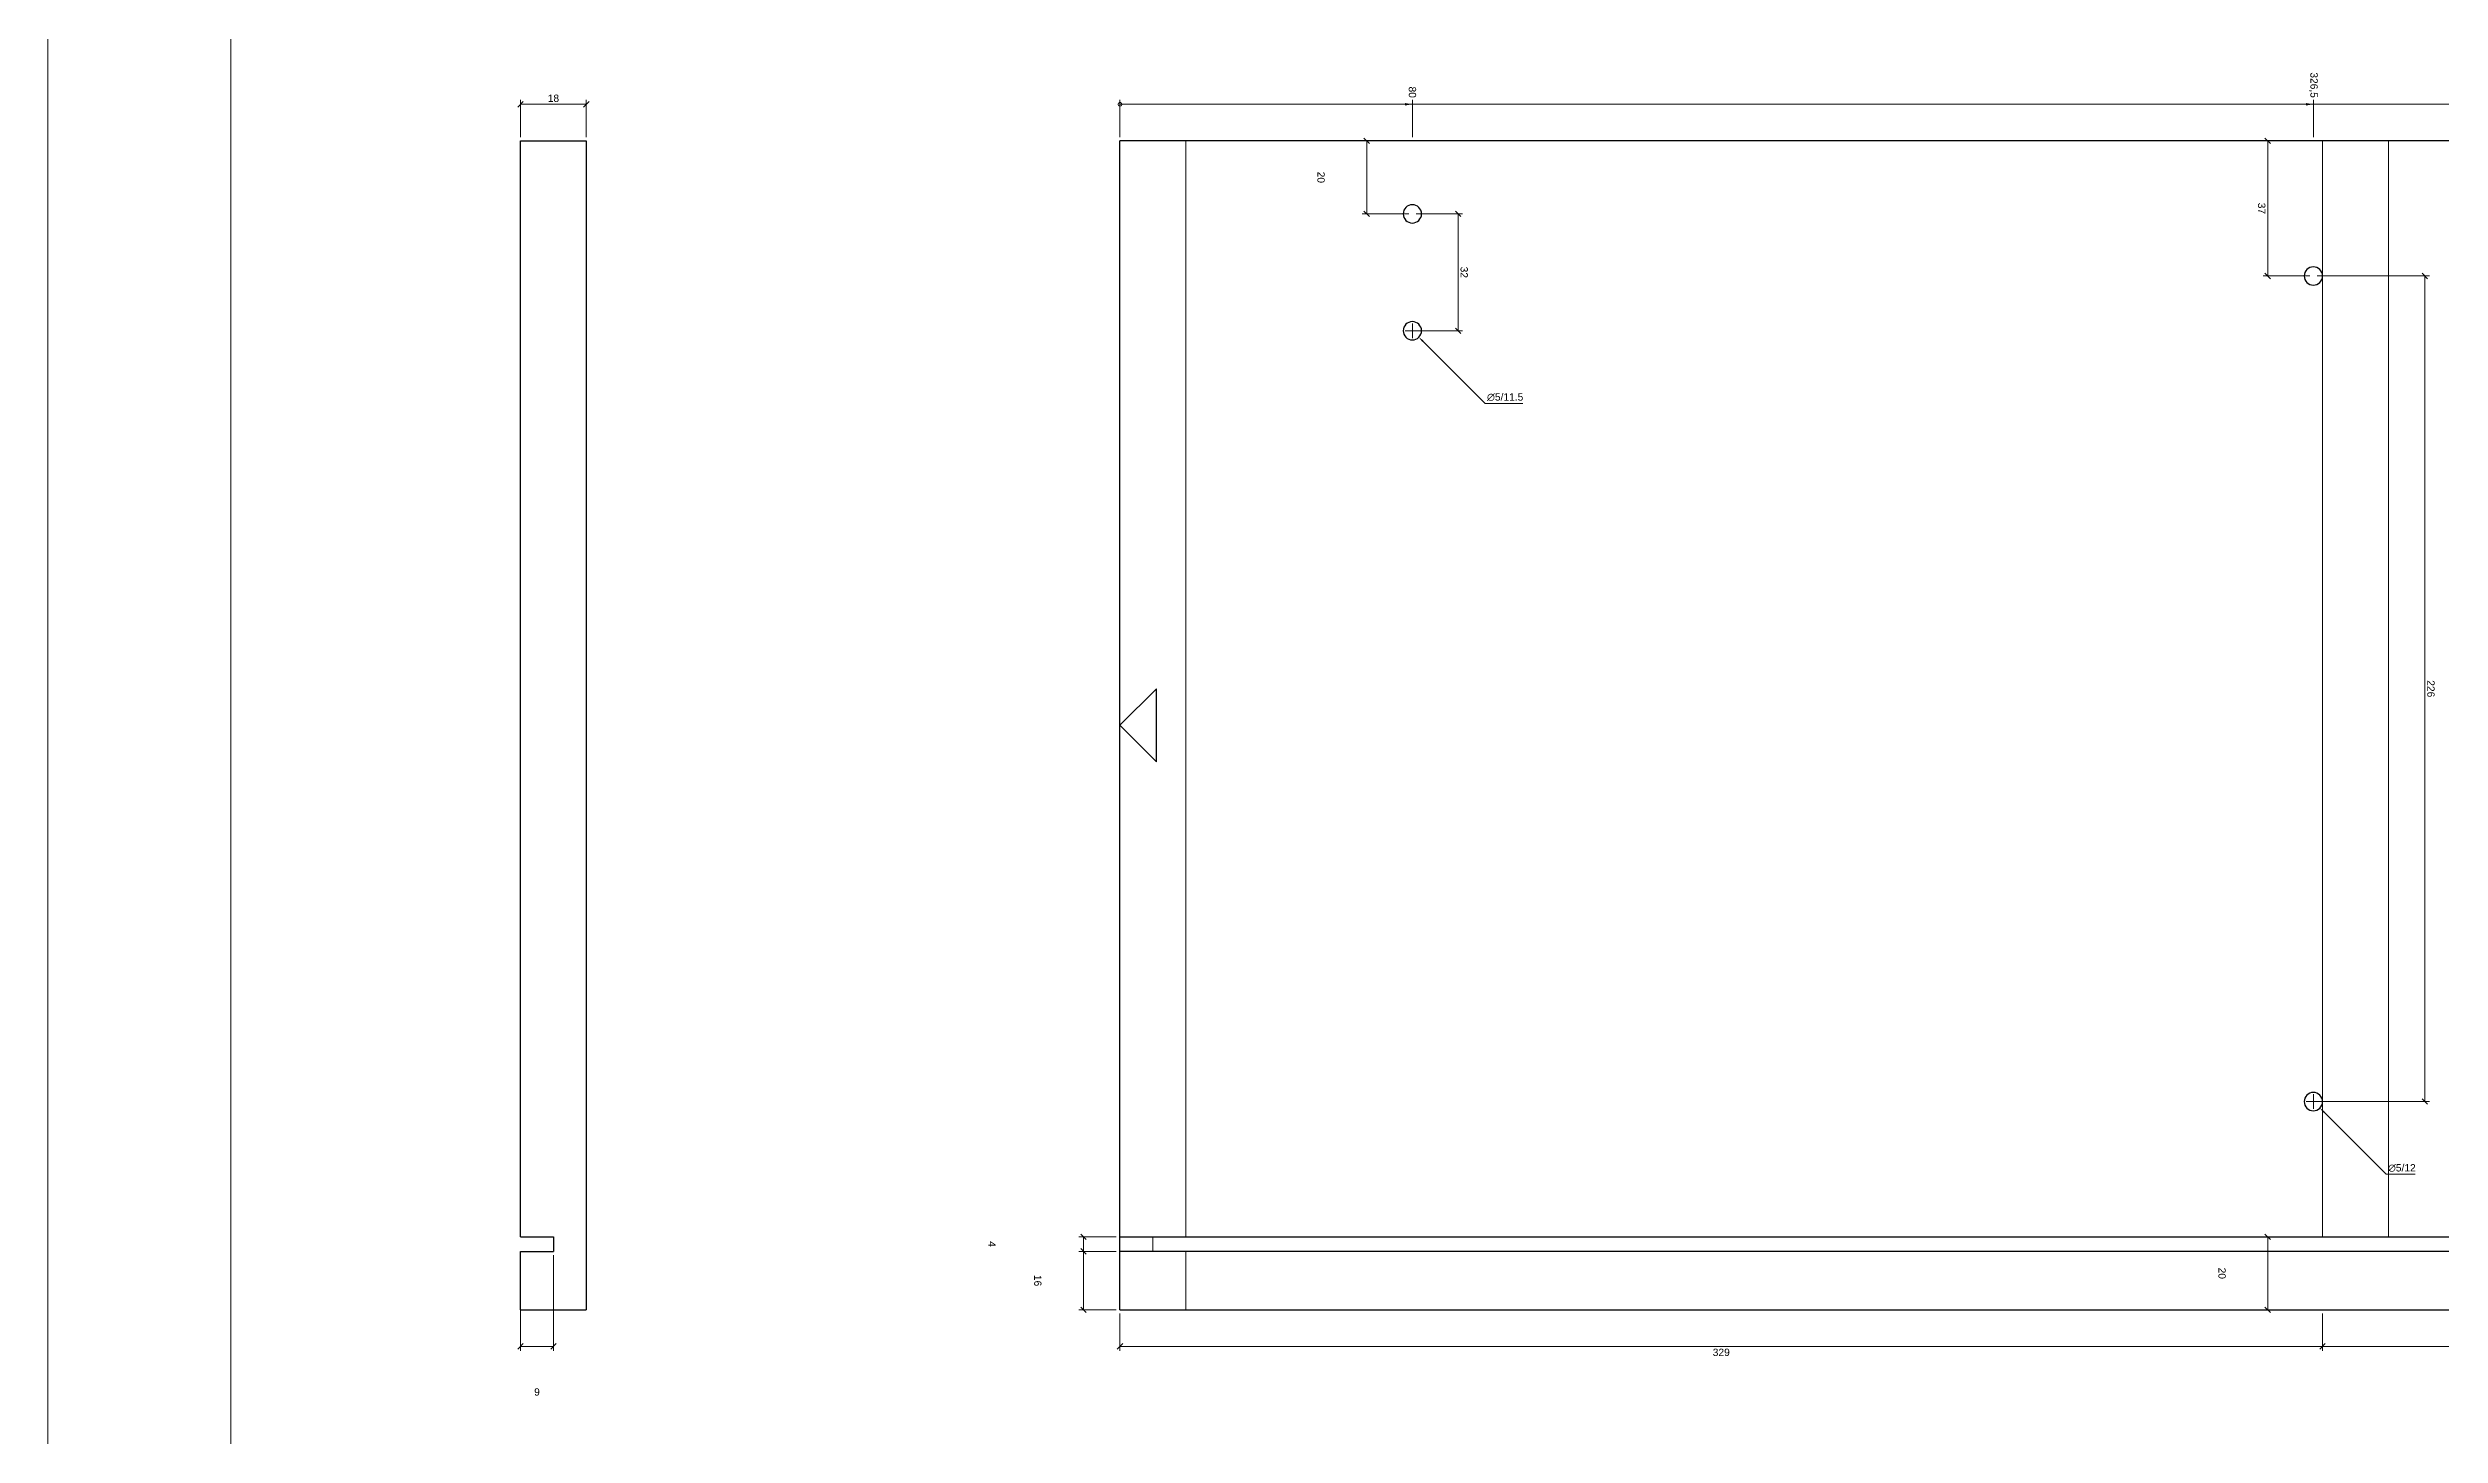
# Paper-space layout 'Left cabinet side' of a CAD drawing. Header units: millimetres. Extents: x -4 to 1481, y -4 to 1046.
# Drawn here: x -4 to 651, y 368 to 747 of the extents above; entities that cross this region are included whole.
import ezdxf

# ---------------------------------------------------------------- set-up
doc = ezdxf.new("R2010")
doc.units = ezdxf.units.MM
doc.layers.get('0').update_dxf_attribs({"true_color": 0xc2c2ced6})
for name, color, linetype, true_color in [('New project_New cabinet_Left cabinet side_Machining group1_View from above', 1, 'Continuous', 0xc2ff0000), ('New project_New cabinet_Left cabinet side_Machining group_View from above', 1, 'Continuous', 0xc2ff0000), ('New project_New cabinet_Left cabinet side_View from above', 1, 'Continuous', 0xc2ff0000), ('New project_New cabinet_Left cabinet side_View from right', 1, 'Continuous', 0xc2ff0000)]:
    doc.layers.add(name, color=color, linetype=linetype, true_color=true_color)
doc.layers.add('TitleBlock', color=7, linetype='Continuous')
doc.styles.add('Blum_Dimension', font='arial.ttf', dxfattribs={"height": 2})
doc.dimstyles.new('Blum_Chain', dxfattribs={"dimtxt": 2, "dimasz": 2, "dimexe": 1.25, "dimexo": 1, "dimtad": 0, "dimjust": 4, "dimtih": 1, "dimtoh": 1, "dimtxsty": 'Blum_Dimension', "dimblk1": 'DOTSMALL', "dimsah": 1, "dimcen": 2, "dimadec": 0, "dimazin": 2, "dimtfac": 1, "dimtix": 1, "dimtmove": 0, "dimatfit": 3, "dimldrblk": 'OBLIQUE', "dimfxl": 1, "dimlwd": 5, "dimlwe": 5, "dimarcsym": 0})
doc.dimstyles.new('Blum_Default', dxfattribs={"dimtxt": 2, "dimasz": 1.5, "dimexe": 1.25, "dimexo": 1, "dimtad": 1, "dimtxsty": 'Blum_Dimension', "dimblk": 'OBLIQUE', "dimcen": 2, "dimadec": 0, "dimazin": 2, "dimtfac": 1, "dimtix": 1, "dimtmove": 0, "dimatfit": 3, "dimfxl": 1, "dimlwd": 5, "dimlwe": 5, "dimarcsym": 0})
doc.dimstyles.new('Blum_Default$4', dxfattribs={"dimtxt": 2, "dimasz": 1.5, "dimexe": 1.25, "dimexo": 1, "dimtad": 1, "dimtih": 1, "dimtoh": 1, "dimtxsty": 'Blum_Dimension', "dimblk1": 'OBLIQUE', "dimsah": 1, "dimcen": 2, "dimadec": 0, "dimazin": 2, "dimtfac": 1, "dimtofl": 0, "dimtmove": 0, "dimatfit": 3, "dimfxl": 1, "dimlwd": 5, "dimlwe": 5, "dimarcsym": 0})

# ---------------------------------------------------------------- blocks, each defined once
blk = doc.blocks.new('TitleBlock_Left cabinet side')
at = {"layer": 'TitleBlock', "lineweight": 0}
for points in [[(-0.79, -0.79, 0), (-0.79, 209.21, 0), (296.21, 209.21, 0), (296.21, -0.79, 0)], [(9.21, 9.21, 0), (9.21, 189.21, 0), (286.21, 189.21, 0), (286.21, 9.21, 0)]]:
    blk.add_polyline3d(points, close=True, dxfattribs=at)
blk = doc.blocks.new('_Oblique')
at = {"color": 0, "linetype": 'ByBlock', "lineweight": -2}
blk.add_line((-0.5, -0.5), (0.5, 0.5), dxfattribs=at)
blk = doc.blocks.new('*D49')
at = {"layer": 'Defpoints', "color": 0, "lineweight": 0}
for p in [(125.35, 417.83), (134.35, 417.83), (134.35, 391.83)]:
    blk.add_point(p, dxfattribs=at)
at = {"layer": 'New project_New cabinet_Left cabinet side_View from right', "color": 0, "lineweight": 5}
for p, q in [((125.35, 416.83), (125.35, 390.58)), ((134.35, 416.83), (134.35, 390.58)), ((125.35, 391.83), (134.35, 391.83))]:
    blk.add_line(p, q, dxfattribs=at)
at = {"layer": 'New project_New cabinet_Left cabinet side_View from right', "color": 0, "lineweight": 5, "xscale": 1.5, "yscale": 1.5, "zscale": 1.5, "rotation": 180}
blk.add_blockref('_Oblique', (125.35, 391.83), dxfattribs=at)
at = {"layer": 'New project_New cabinet_Left cabinet side_View from right', "color": 0, "lineweight": 5, "xscale": 1.5, "yscale": 1.5, "zscale": 1.5}
blk.add_blockref('_Oblique', (134.35, 391.83), dxfattribs=at)
at = {"layer": 'New project_New cabinet_Left cabinet side_View from right', "color": 0, "lineweight": 0, "insert": (129.85, 379.33), "char_height": 2, "attachment_point": 5, "style": 'Blum_Dimension'}
blk.add_mtext('9', dxfattribs=at)
blk = doc.blocks.new('*D52')
at = {"layer": 'Defpoints', "color": 0, "lineweight": 0}
for p in [(143.35, 731.83), (125.35, 721.83), (143.35, 721.83)]:
    blk.add_point(p, dxfattribs=at)
at = {"layer": 'New project_New cabinet_Left cabinet side_View from right', "color": 0, "lineweight": 5}
for p, q in [((125.35, 722.83), (125.35, 733.08)), ((143.35, 722.83), (143.35, 733.08)), ((125.35, 731.83), (143.35, 731.83))]:
    blk.add_line(p, q, dxfattribs=at)
at = {"layer": 'New project_New cabinet_Left cabinet side_View from right', "color": 0, "lineweight": 5, "xscale": 1.5, "yscale": 1.5, "zscale": 1.5, "rotation": 180}
blk.add_blockref('_Oblique', (125.35, 731.83), dxfattribs=at)
at = {"layer": 'New project_New cabinet_Left cabinet side_View from right', "color": 0, "lineweight": 5, "xscale": 1.5, "yscale": 1.5, "zscale": 1.5}
blk.add_blockref('_Oblique', (143.35, 731.83), dxfattribs=at)
at = {"layer": 'New project_New cabinet_Left cabinet side_View from right', "color": 0, "lineweight": 0, "insert": (134.35, 733.47), "char_height": 2, "attachment_point": 5, "style": 'Blum_Dimension'}
blk.add_mtext('18', dxfattribs=at)
blk = doc.blocks.new('Blum_Trinagle_Outline')
blk.add_lwpolyline([(0, 0), (2, 2), (-2, 2)], close=True)
blk = doc.blocks.new('_DotSmall')
at = {"color": 0, "linetype": 'ByBlock', "const_width": 0.5}
blk.add_lwpolyline([(-0.0625, 0, 1), (0.0625, 0, 1)], format="xyb", close=True, dxfattribs=at)
blk = doc.blocks.new('*D55')
at = {"layer": 'Defpoints', "color": 0, "lineweight": 0}
for p in [(369.35, 731.83), (289.35, 721.83), (369.35, 721.83)]:
    blk.add_point(p, dxfattribs=at)
at = {"layer": 'New project_New cabinet_Left cabinet side_View from above', "color": 0, "lineweight": 5}
for p, q in [((289.35, 722.83), (289.35, 733.08)), ((369.35, 722.83), (369.35, 733.08)), ((289.35, 731.83), (367.35, 731.83))]:
    blk.add_line(p, q, dxfattribs=at)
at = {"layer": 'New project_New cabinet_Left cabinet side_View from above', "color": 0, "lineweight": 0}
blk.add_solid([(367.35, 731.49), (367.35, 732.16), (369.35, 731.83)], dxfattribs=at)
at = {"layer": 'New project_New cabinet_Left cabinet side_View from above', "color": 0, "lineweight": 5, "xscale": 2, "yscale": 2, "zscale": 2, "rotation": 180}
blk.add_blockref('_DotSmall', (289.35, 731.83), dxfattribs=at)
at = {"layer": 'New project_New cabinet_Left cabinet side_View from above', "color": 0, "lineweight": 0, "insert": (369.35, 735.13), "char_height": 2, "attachment_point": 5, "rotation": 270, "style": 'Blum_Dimension'}
blk.add_mtext('80', dxfattribs=at)
blk = doc.blocks.new('*D58')
at = {"layer": 'Defpoints', "color": 0, "lineweight": 0}
for p in [(615.85, 731.83), (289.35, 721.83), (615.85, 721.83)]:
    blk.add_point(p, dxfattribs=at)
at = {"layer": 'New project_New cabinet_Left cabinet side_View from above', "color": 0, "lineweight": 5}
for p, q in [((289.35, 722.83), (289.35, 733.08)), ((615.85, 722.83), (615.85, 733.08)), ((289.35, 731.83), (613.85, 731.83))]:
    blk.add_line(p, q, dxfattribs=at)
at = {"layer": 'New project_New cabinet_Left cabinet side_View from above', "color": 0, "lineweight": 0}
blk.add_solid([(613.85, 731.49), (613.85, 732.16), (615.85, 731.83)], dxfattribs=at)
at = {"layer": 'New project_New cabinet_Left cabinet side_View from above', "color": 0, "lineweight": 5, "xscale": 2, "yscale": 2, "zscale": 2, "rotation": 180}
blk.add_blockref('_DotSmall', (289.35, 731.83), dxfattribs=at)
at = {"layer": 'New project_New cabinet_Left cabinet side_View from above', "color": 0, "lineweight": 0, "insert": (615.85, 737.08), "char_height": 2, "attachment_point": 5, "rotation": 270, "style": 'Blum_Dimension'}
blk.add_mtext('326,5', dxfattribs=at)
blk = doc.blocks.new('*D61')
at = {"layer": 'Defpoints', "color": 0, "lineweight": 0}
for p in [(928.85, 731.83), (289.35, 721.83), (928.85, 721.83)]:
    blk.add_point(p, dxfattribs=at)
at = {"layer": 'New project_New cabinet_Left cabinet side_View from above', "color": 0, "lineweight": 5}
for p, q in [((289.35, 722.83), (289.35, 733.08)), ((928.85, 722.83), (928.85, 733.08)), ((289.35, 731.83), (926.85, 731.83))]:
    blk.add_line(p, q, dxfattribs=at)
at = {"layer": 'New project_New cabinet_Left cabinet side_View from above', "color": 0, "lineweight": 0}
blk.add_solid([(926.85, 731.49), (926.85, 732.16), (928.85, 731.83)], dxfattribs=at)
at = {"layer": 'New project_New cabinet_Left cabinet side_View from above', "color": 0, "lineweight": 5, "xscale": 2, "yscale": 2, "zscale": 2, "rotation": 180}
blk.add_blockref('_DotSmall', (289.35, 731.83), dxfattribs=at)
at = {"layer": 'New project_New cabinet_Left cabinet side_View from above', "color": 0, "lineweight": 0, "insert": (928.85, 737.09), "char_height": 2, "attachment_point": 5, "rotation": 270, "style": 'Blum_Dimension'}
blk.add_mtext('639,5', dxfattribs=at)
blk = doc.blocks.new('*D64')
at = {"layer": 'Defpoints', "color": 0, "lineweight": 0}
for p in [(1201.35, 731.83), (289.35, 721.83), (1201.35, 721.83)]:
    blk.add_point(p, dxfattribs=at)
at = {"layer": 'New project_New cabinet_Left cabinet side_View from above', "color": 0, "lineweight": 5}
for p, q in [((289.35, 722.83), (289.35, 733.08)), ((1201.35, 722.83), (1201.35, 733.08)), ((289.35, 731.83), (1199.35, 731.83))]:
    blk.add_line(p, q, dxfattribs=at)
at = {"layer": 'New project_New cabinet_Left cabinet side_View from above', "color": 0, "lineweight": 0}
blk.add_solid([(1199.35, 731.49), (1199.35, 732.16), (1201.35, 731.83)], dxfattribs=at)
at = {"layer": 'New project_New cabinet_Left cabinet side_View from above', "color": 0, "lineweight": 5, "xscale": 2, "yscale": 2, "zscale": 2, "rotation": 180}
blk.add_blockref('_DotSmall', (289.35, 731.83), dxfattribs=at)
at = {"layer": 'New project_New cabinet_Left cabinet side_View from above', "color": 0, "lineweight": 0, "insert": (1201.35, 735.9), "char_height": 2, "attachment_point": 5, "rotation": 270, "style": 'Blum_Dimension'}
blk.add_mtext('912', dxfattribs=at)
blk = doc.blocks.new('*D67')
at = {"layer": 'Defpoints', "color": 0, "lineweight": 0}
for p in [(1289.35, 731.83), (289.35, 721.83), (1289.35, 721.83)]:
    blk.add_point(p, dxfattribs=at)
at = {"layer": 'New project_New cabinet_Left cabinet side_View from above', "color": 0, "lineweight": 5}
for p, q in [((289.35, 722.83), (289.35, 733.08)), ((1289.35, 722.83), (1289.35, 733.08)), ((289.35, 731.83), (1287.35, 731.83))]:
    blk.add_line(p, q, dxfattribs=at)
at = {"layer": 'New project_New cabinet_Left cabinet side_View from above', "color": 0, "lineweight": 0}
blk.add_solid([(1287.35, 731.49), (1287.35, 732.16), (1289.35, 731.83)], dxfattribs=at)
at = {"layer": 'New project_New cabinet_Left cabinet side_View from above', "color": 0, "lineweight": 5, "xscale": 2, "yscale": 2, "zscale": 2, "rotation": 180}
blk.add_blockref('_DotSmall', (289.35, 731.83), dxfattribs=at)
at = {"layer": 'New project_New cabinet_Left cabinet side_View from above', "color": 0, "lineweight": 0, "insert": (1289.35, 736.59), "char_height": 2, "attachment_point": 5, "rotation": 270, "style": 'Blum_Dimension'}
blk.add_mtext('1000', dxfattribs=at)
blk = doc.blocks.new('*D70')
at = {"layer": 'Defpoints', "color": 0, "lineweight": 0}
for p in [(279.35, 417.83), (289.35, 417.83), (289.35, 401.83)]:
    blk.add_point(p, dxfattribs=at)
at = {"layer": 'New project_New cabinet_Left cabinet side_View from above', "color": 0, "lineweight": 5}
for p, q in [((288.35, 417.83), (278.1, 417.83)), ((279.35, 401.83), (279.35, 417.83)), ((288.35, 401.83), (278.1, 401.83))]:
    blk.add_line(p, q, dxfattribs=at)
at = {"layer": 'New project_New cabinet_Left cabinet side_View from above', "color": 0, "lineweight": 5, "xscale": 1.5, "yscale": 1.5, "zscale": 1.5}
for p, rotation in [((279.35, 417.83), 90), ((279.35, 401.83), 270)]:
    blk.add_blockref('_Oblique', p, dxfattribs=dict(at, rotation=rotation))
at = {"layer": 'New project_New cabinet_Left cabinet side_View from above', "color": 0, "lineweight": 0, "insert": (266.85, 409.83), "char_height": 2, "attachment_point": 5, "rotation": 270, "style": 'Blum_Dimension'}
blk.add_mtext('16', dxfattribs=at)
blk = doc.blocks.new('*D73')
at = {"layer": 'Defpoints', "color": 0, "lineweight": 0}
for p in [(279.35, 421.83), (289.35, 421.83), (289.35, 417.83)]:
    blk.add_point(p, dxfattribs=at)
at = {"layer": 'New project_New cabinet_Left cabinet side_View from above', "color": 0, "lineweight": 5}
for p, q in [((288.35, 421.83), (278.1, 421.83)), ((279.35, 417.83), (279.35, 421.83)), ((288.35, 417.83), (278.1, 417.83))]:
    blk.add_line(p, q, dxfattribs=at)
at = {"layer": 'New project_New cabinet_Left cabinet side_View from above', "color": 0, "lineweight": 5, "xscale": 1.5, "yscale": 1.5, "zscale": 1.5}
for p, rotation in [((279.35, 421.83), 90), ((279.35, 417.83), 270)]:
    blk.add_blockref('_Oblique', p, dxfattribs=dict(at, rotation=rotation))
at = {"layer": 'New project_New cabinet_Left cabinet side_View from above', "color": 0, "lineweight": 0, "insert": (254.35, 419.83), "char_height": 2, "attachment_point": 5, "rotation": 270, "style": 'Blum_Dimension'}
blk.add_mtext('4', dxfattribs=at)
blk = doc.blocks.new('*D76')
at = {"layer": 'Defpoints', "color": 0, "lineweight": 0}
for p in [(356.85, 721.83), (369.35, 721.83), (369.35, 701.83)]:
    blk.add_point(p, dxfattribs=at)
at = {"layer": 'New project_New cabinet_Left cabinet side_View from above', "color": 0, "lineweight": 5}
for p, q in [((368.35, 721.83), (355.6, 721.83)), ((356.85, 701.83), (356.85, 721.83)), ((368.35, 701.83), (355.6, 701.83))]:
    blk.add_line(p, q, dxfattribs=at)
at = {"layer": 'New project_New cabinet_Left cabinet side_View from above', "color": 0, "lineweight": 5, "xscale": 1.5, "yscale": 1.5, "zscale": 1.5}
for p, rotation in [((356.85, 721.83), 90), ((356.85, 701.83), 270)]:
    blk.add_blockref('_Oblique', p, dxfattribs=dict(at, rotation=rotation))
at = {"layer": 'New project_New cabinet_Left cabinet side_View from above', "color": 0, "lineweight": 0, "insert": (344.35, 711.83), "char_height": 2, "attachment_point": 5, "rotation": 270, "style": 'Blum_Dimension'}
blk.add_mtext('20', dxfattribs=at)
blk = doc.blocks.new('*D79')
at = {"layer": 'Defpoints', "color": 0, "lineweight": 0}
for p in [(369.35, 701.83), (381.85, 701.83), (369.35, 669.83)]:
    blk.add_point(p, dxfattribs=at)
at = {"layer": 'New project_New cabinet_Left cabinet side_View from above', "color": 0, "lineweight": 5}
for p, q in [((370.35, 701.83), (383.1, 701.83)), ((381.85, 669.83), (381.85, 701.83)), ((370.35, 669.83), (383.1, 669.83))]:
    blk.add_line(p, q, dxfattribs=at)
at = {"layer": 'New project_New cabinet_Left cabinet side_View from above', "color": 0, "lineweight": 5, "xscale": 1.5, "yscale": 1.5, "zscale": 1.5}
for p, rotation in [((381.85, 701.83), 90), ((381.85, 669.83), 270)]:
    blk.add_blockref('_Oblique', p, dxfattribs=dict(at, rotation=rotation))
at = {"layer": 'New project_New cabinet_Left cabinet side_View from above', "color": 0, "lineweight": 0, "insert": (383.5, 685.83), "char_height": 2, "attachment_point": 5, "rotation": 270, "style": 'Blum_Dimension'}
blk.add_mtext('32', dxfattribs=at)
blk = doc.blocks.new('*D82')
at = {"layer": 'Defpoints', "color": 0, "lineweight": 0}
for p in [(603.35, 421.83), (618.35, 421.83), (618.35, 401.83)]:
    blk.add_point(p, dxfattribs=at)
at = {"layer": 'New project_New cabinet_Left cabinet side_View from above', "color": 0, "lineweight": 5}
for p, q in [((617.35, 421.83), (602.1, 421.83)), ((603.35, 401.83), (603.35, 421.83)), ((617.35, 401.83), (602.1, 401.83))]:
    blk.add_line(p, q, dxfattribs=at)
at = {"layer": 'New project_New cabinet_Left cabinet side_View from above', "color": 0, "lineweight": 5, "xscale": 1.5, "yscale": 1.5, "zscale": 1.5}
for p, rotation in [((603.35, 421.83), 90), ((603.35, 401.83), 270)]:
    blk.add_blockref('_Oblique', p, dxfattribs=dict(at, rotation=rotation))
at = {"layer": 'New project_New cabinet_Left cabinet side_View from above', "color": 0, "lineweight": 0, "insert": (590.85, 411.83), "char_height": 2, "attachment_point": 5, "rotation": 270, "style": 'Blum_Dimension'}
blk.add_mtext('20', dxfattribs=at)
blk = doc.blocks.new('*D85')
at = {"layer": 'Defpoints', "color": 0, "lineweight": 0}
for p in [(603.35, 721.83), (615.85, 721.83), (615.85, 684.83)]:
    blk.add_point(p, dxfattribs=at)
at = {"layer": 'New project_New cabinet_Left cabinet side_View from above', "color": 0, "lineweight": 5}
for p, q in [((614.85, 721.83), (602.1, 721.83)), ((603.35, 684.83), (603.35, 721.83)), ((614.85, 684.83), (602.1, 684.83))]:
    blk.add_line(p, q, dxfattribs=at)
at = {"layer": 'New project_New cabinet_Left cabinet side_View from above', "color": 0, "lineweight": 5, "xscale": 1.5, "yscale": 1.5, "zscale": 1.5}
for p, rotation in [((603.35, 721.83), 90), ((603.35, 684.83), 270)]:
    blk.add_blockref('_Oblique', p, dxfattribs=dict(at, rotation=rotation))
at = {"layer": 'New project_New cabinet_Left cabinet side_View from above', "color": 0, "lineweight": 0, "insert": (601.7, 703.33), "char_height": 2, "attachment_point": 5, "rotation": 270, "style": 'Blum_Dimension'}
blk.add_mtext('37', dxfattribs=at)
blk = doc.blocks.new('*D88')
at = {"layer": 'Defpoints', "color": 0, "lineweight": 0}
for p in [(615.85, 684.83), (646.35, 684.83), (615.85, 458.83)]:
    blk.add_point(p, dxfattribs=at)
at = {"layer": 'New project_New cabinet_Left cabinet side_View from above', "color": 0, "lineweight": 5}
for p, q in [((616.85, 684.83), (647.6, 684.83)), ((646.35, 458.83), (646.35, 684.83)), ((616.85, 458.83), (647.6, 458.83))]:
    blk.add_line(p, q, dxfattribs=at)
at = {"layer": 'New project_New cabinet_Left cabinet side_View from above', "color": 0, "lineweight": 5, "xscale": 1.5, "yscale": 1.5, "zscale": 1.5}
for p, rotation in [((646.35, 684.83), 90), ((646.35, 458.83), 270)]:
    blk.add_blockref('_Oblique', p, dxfattribs=dict(at, rotation=rotation))
at = {"layer": 'New project_New cabinet_Left cabinet side_View from above', "color": 0, "lineweight": 0, "insert": (648, 571.83), "char_height": 2, "attachment_point": 5, "rotation": 270, "style": 'Blum_Dimension'}
blk.add_mtext('226', dxfattribs=at)
blk = doc.blocks.new('*D109')
at = {"layer": 'Defpoints', "color": 0, "lineweight": 0}
for p in [(289.35, 401.83), (618.35, 401.83), (618.35, 391.83)]:
    blk.add_point(p, dxfattribs=at)
at = {"layer": 'New project_New cabinet_Left cabinet side_View from above', "color": 0, "lineweight": 5}
for p, q in [((289.35, 400.83), (289.35, 390.58)), ((618.35, 400.83), (618.35, 390.58)), ((289.35, 391.83), (618.35, 391.83))]:
    blk.add_line(p, q, dxfattribs=at)
at = {"layer": 'New project_New cabinet_Left cabinet side_View from above', "color": 0, "lineweight": 5, "xscale": 1.5, "yscale": 1.5, "zscale": 1.5, "rotation": 180}
blk.add_blockref('_Oblique', (289.35, 391.83), dxfattribs=at)
at = {"layer": 'New project_New cabinet_Left cabinet side_View from above', "color": 0, "lineweight": 5, "xscale": 1.5, "yscale": 1.5, "zscale": 1.5}
blk.add_blockref('_Oblique', (618.35, 391.83), dxfattribs=at)
at = {"layer": 'New project_New cabinet_Left cabinet side_View from above', "color": 0, "lineweight": 0, "insert": (453.85, 390.18), "char_height": 2, "attachment_point": 5, "style": 'Blum_Dimension'}
blk.add_mtext('329', dxfattribs=at)
blk = doc.blocks.new('*D112')
at = {"layer": 'Defpoints', "color": 0, "lineweight": 0}
for p in [(618.35, 401.83), (931.35, 401.83), (931.35, 391.83)]:
    blk.add_point(p, dxfattribs=at)
at = {"layer": 'New project_New cabinet_Left cabinet side_View from above', "color": 0, "lineweight": 5}
for p, q in [((618.35, 400.83), (618.35, 390.58)), ((931.35, 400.83), (931.35, 390.58)), ((618.35, 391.83), (931.35, 391.83))]:
    blk.add_line(p, q, dxfattribs=at)
at = {"layer": 'New project_New cabinet_Left cabinet side_View from above', "color": 0, "lineweight": 5, "xscale": 1.5, "yscale": 1.5, "zscale": 1.5, "rotation": 180}
blk.add_blockref('_Oblique', (618.35, 391.83), dxfattribs=at)
at = {"layer": 'New project_New cabinet_Left cabinet side_View from above', "color": 0, "lineweight": 5, "xscale": 1.5, "yscale": 1.5, "zscale": 1.5}
blk.add_blockref('_Oblique', (931.35, 391.83), dxfattribs=at)
at = {"layer": 'New project_New cabinet_Left cabinet side_View from above', "color": 0, "lineweight": 0, "insert": (774.85, 390.18), "char_height": 2, "attachment_point": 5, "style": 'Blum_Dimension'}
blk.add_mtext('313', dxfattribs=at)
blk = doc.blocks.new('*D121')
at = {"layer": 'Defpoints', "color": 0, "lineweight": 0}
for p in [(614.08, 460.6), (617.62, 457.06)]:
    blk.add_point(p, dxfattribs=at)
at = {"layer": 'New project_New cabinet_Left cabinet side_Machining group_View from above', "color": 0, "lineweight": 5}
for p, q in [((613.85, 458.83), (617.85, 458.83)), ((615.85, 456.83), (615.85, 460.83)), ((635.74, 438.94), (618.68, 456)), ((643.71, 438.94), (635.74, 438.94))]:
    blk.add_line(p, q, dxfattribs=at)
at = {"layer": 'New project_New cabinet_Left cabinet side_Machining group_View from above', "color": 0, "lineweight": 0}
blk.add_solid([(618.85, 456.18), (618.5, 455.82), (617.62, 457.06)], dxfattribs=at)
at = {"layer": 'New project_New cabinet_Left cabinet side_Machining group_View from above', "color": 0, "lineweight": 0, "insert": (640.04, 440.64), "char_height": 2, "attachment_point": 5, "style": 'Blum_Dimension'}
blk.add_mtext('∅5/12', dxfattribs=at)
blk = doc.blocks.new('*D127')
at = {"layer": 'Defpoints', "color": 0, "lineweight": 0}
for p in [(367.58, 671.6), (371.12, 668.06)]:
    blk.add_point(p, dxfattribs=at)
at = {"layer": 'New project_New cabinet_Left cabinet side_Machining group1_View from above', "color": 0, "lineweight": 5}
for p, q in [((367.35, 669.83), (371.35, 669.83)), ((369.35, 667.83), (369.35, 671.83)), ((389.24, 649.94), (372.18, 667)), ((399.58, 649.94), (389.24, 649.94))]:
    blk.add_line(p, q, dxfattribs=at)
at = {"layer": 'New project_New cabinet_Left cabinet side_Machining group1_View from above', "color": 0, "lineweight": 0}
blk.add_solid([(372.35, 667.18), (372, 666.82), (371.12, 668.06)], dxfattribs=at)
at = {"layer": 'New project_New cabinet_Left cabinet side_Machining group1_View from above', "color": 0, "lineweight": 0, "insert": (394.72, 651.64), "char_height": 2, "attachment_point": 5, "style": 'Blum_Dimension'}
blk.add_mtext('∅5/11.5', dxfattribs=at)

psp = doc.layouts.new('Left cabinet side')

# ---------------------------------------------------------------- linework, layer by layer
at = {"linetype": 'Continuous', "lineweight": 30}
for p, q in [((125.35, 704.328), (125.35, 721.828)), ((125.35, 721.828), (143.35, 721.828)), ((143.35, 721.828), (143.35, 401.828)), ((289.35, 421.828), (289.35, 721.828)), ((1289.35, 721.828), (289.35, 721.828)), ((125.35, 699.328), (125.35, 704.328)), ((125.35, 687.328), (125.35, 699.328)), ((125.35, 682.328), (125.35, 687.328)), ((125.35, 672.328), (125.35, 682.328)), ((125.35, 667.328), (125.35, 672.328)), ((125.35, 461.328), (125.35, 667.328)), ((125.35, 456.328), (125.35, 461.328)), ((125.35, 421.828), (125.35, 456.328)), ((125.35, 421.828), (134.35, 421.828)), ((134.35, 421.828), (134.35, 417.828)), ((289.35, 421.828), (1289.35, 421.828)), ((289.35, 417.828), (289.35, 421.828)), ((125.35, 417.828), (134.35, 417.828)), ((125.35, 401.828), (125.35, 417.828)), ((1289.35, 417.828), (289.35, 417.828)), ((289.35, 401.828), (289.35, 417.828)), ((125.35, 401.828), (143.35, 401.828)), ((289.35, 401.828), (1289.35, 401.828))]:
    psp.add_line(p, q, dxfattribs=at)
at = {"linetype": 'Continuous', "lineweight": 5}
for p, q in [((289.35, 721.828), (289.35, 401.828)), ((307.35, 721.828), (289.35, 721.828)), ((307.35, 421.828), (307.35, 721.828)), ((618.35, 421.828), (618.35, 721.828)), ((636.35, 721.828), (618.35, 721.828)), ((636.35, 721.828), (636.35, 421.828)), ((298.35, 417.828), (298.35, 421.828)), ((307.35, 421.828), (298.35, 421.828)), ((636.35, 421.828), (618.35, 421.828)), ((307.35, 417.828), (298.35, 417.828)), ((307.35, 401.828), (307.35, 417.828)), ((307.35, 401.828), (289.35, 401.828))]:
    psp.add_line(p, q, dxfattribs=at)
at = {"linetype": 'Continuous', "lineweight": 30, "extrusion": (0, 0, -1)}
for centre in [(-369.35, 701.828), (-615.85, 684.828), (-369.35, 669.828), (-615.85, 458.828)]:
    psp.add_circle(centre, 2.5, dxfattribs=at)

# ---------------------------------------------------------------- block references
at = {"lineweight": 0, "xscale": 5, "yscale": 5, "zscale": 5}
psp.add_blockref('TitleBlock_Left cabinet side', (0, 0), dxfattribs=at)
at = {"layer": 'New project_New cabinet_Left cabinet side_View from above', "lineweight": 0, "xscale": 5, "yscale": 5, "zscale": 5, "rotation": 270}
psp.add_blockref('Blum_Trinagle_Outline', (289.35, 561.828), dxfattribs=at)

# ---------------------------------------------------------------- dimensions: what is measured, and where the dimension line sits
at = {"layer": 'New project_New cabinet_Left cabinet side_Machining group1_View from above', "lineweight": 0}
dim = psp.add_diameter_dim_2p(p1=(367.582, 671.595), p2=(371.117, 668.06), dimstyle='Blum_Default$4', override={"dimscale": 0, "dimpost": '/11.5'}, dxfattribs=at)
dim.commit()
dim.dimension.update_dxf_attribs({"geometry": '*D127', "text_midpoint": (394.72, 649.94), "dimtype": 163})
at = {"layer": 'New project_New cabinet_Left cabinet side_Machining group_View from above', "lineweight": 0}
dim = psp.add_diameter_dim_2p(p1=(614.082, 460.595), p2=(617.617, 457.06), dimstyle='Blum_Default$4', override={"dimscale": 0, "dimpost": '/12'}, dxfattribs=at)
dim.commit()
dim.dimension.update_dxf_attribs({"geometry": '*D121', "text_midpoint": (640.037, 438.94), "dimtype": 163})
at = {"layer": 'New project_New cabinet_Left cabinet side_View from above', "lineweight": 0}
for base, p1, p2, dimstyle, override, picture, middle in [((928.85, 731.828), (289.35, 721.828), (928.85, 721.828), 'Blum_Chain', {"dimscale": 0}, '*D61', (928.85, 737.09)), ((615.85, 731.828), (289.35, 721.828), (615.85, 721.828), 'Blum_Chain', {"dimscale": 0}, '*D58', (615.85, 737.084)), ((1289.35, 731.828), (289.35, 721.828), (1289.35, 721.828), 'Blum_Chain', {"dimscale": 0}, '*D67', (1289.35, 736.591)), ((1201.35, 731.828), (289.35, 721.828), (1201.35, 721.828), 'Blum_Chain', {"dimscale": 0}, '*D64', (1201.35, 735.902)), ((369.35, 731.828), (289.35, 721.828), (369.35, 721.828), 'Blum_Chain', {"dimscale": 0}, '*D55', (369.35, 735.133)), ((618.35, 391.828), (289.35, 401.828), (618.35, 401.828), 'Blum_Default', {"dimscale": 0, "dimtad": 4}, '*D109', (453.85, 390.181)), ((931.35, 391.828), (618.35, 401.828), (931.35, 401.828), 'Blum_Default', {"dimscale": 0, "dimtad": 4}, '*D112', (774.85, 390.181))]:
    dim = psp.add_linear_dim(base=base, p1=p1, p2=p2, dimstyle=dimstyle, override=override, dxfattribs=at)
    dim.commit()
    dim.dimension.update_dxf_attribs({"geometry": picture, "text_midpoint": middle})
for base, p1, p2, picture, middle in [((356.85, 721.828), (369.35, 701.828), (369.35, 721.828), '*D76', (344.35, 711.828)), ((279.35, 421.828), (289.35, 417.828), (289.35, 421.828), '*D73', (254.35, 419.828)), ((603.35, 421.828), (618.35, 401.828), (618.35, 421.828), '*D82', (590.85, 411.828)), ((279.35, 417.828), (289.35, 401.828), (289.35, 417.828), '*D70', (266.85, 409.828))]:
    dim = psp.add_linear_dim(base=base, p1=p1, p2=p2, angle=90, dimstyle='Blum_Default', override={"dimscale": 0, "dimtad": 4, "dimtmove": 2}, dxfattribs=at)
    dim.commit()
    dim.dimension.update_dxf_attribs({"geometry": picture, "text_midpoint": middle, "dimtype": 160})
for base, p1, p2, override, picture, middle in [((603.35, 721.828), (615.85, 684.828), (615.85, 721.828), {"dimscale": 0, "dimtad": 4}, '*D85', (601.703, 703.328)), ((381.85, 701.828), (369.35, 669.828), (369.35, 701.828), {"dimscale": 0}, '*D79', (383.497, 685.828)), ((646.35, 684.828), (615.85, 458.828), (615.85, 684.828), {"dimscale": 0}, '*D88', (647.996, 571.828))]:
    dim = psp.add_linear_dim(base=base, p1=p1, p2=p2, angle=90, dimstyle='Blum_Default', override=override, dxfattribs=at)
    dim.commit()
    dim.dimension.update_dxf_attribs({"geometry": picture, "text_midpoint": middle})
at = {"layer": 'New project_New cabinet_Left cabinet side_View from right', "lineweight": 0}
dim = psp.add_linear_dim(base=(143.35, 731.828), p1=(125.35, 721.828), p2=(143.35, 721.828), dimstyle='Blum_Default', override={"dimscale": 0}, dxfattribs=at)
dim.commit()
dim.dimension.update_dxf_attribs({"geometry": '*D52', "text_midpoint": (134.35, 733.474)})
dim = psp.add_linear_dim(base=(134.35, 391.828), p1=(125.35, 417.828), p2=(134.35, 417.828), dimstyle='Blum_Default', override={"dimscale": 0, "dimtad": 4, "dimtmove": 2}, dxfattribs=at)
dim.commit()
dim.dimension.update_dxf_attribs({"geometry": '*D49', "text_midpoint": (129.85, 379.328), "dimtype": 160})

doc.saveas('drawing.dxf')
